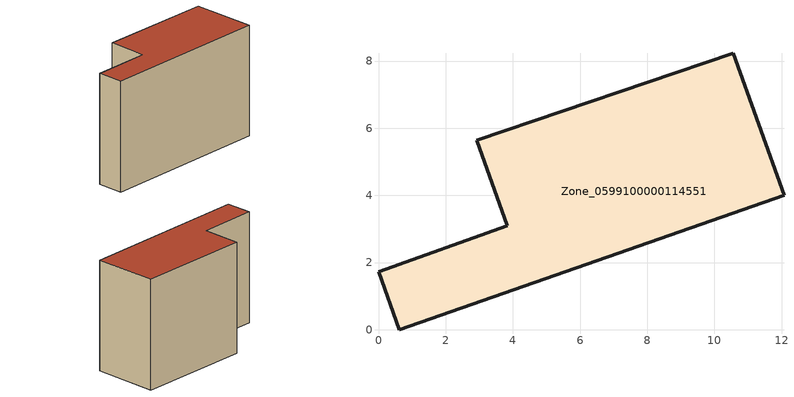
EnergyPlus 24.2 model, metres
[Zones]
Zone_0599100000114551
 floor ground (C_G): 0,1.72 3.84,3.09 2.93,5.64 10.56,8.23 12.07,4.01 0.62,0 z0
 wall outside (C_F): 3.84,3.09 0,1.72 0.62,0 12.07,4.01 10.56,8.23 2.93,5.64 3.84,3.09 z0:7.84
 roof outside (C_R): 10.56,8.23 2.93,5.64 3.84,3.09 0,1.72 0.62,0 12.07,4.01 z7.84
[BUILDING]
Pand.0599100000114551: North Axis=0; Terrain=City; Loads Convergence Tolerance Value=0.04; Temperature Convergence Tolerance Value=0.4; Solar Distribution=FullExterior; Maximum Number of Warmup Days=25; Minimum Number of Warmup Days=1
[Site:Location]
Rotterdam.The.Hague.AP_ZH_NLD Design_Conditions: Latitude=51.96; Longitude=4.45; Time Zone=1; Elevation=-4.5
[SITE:GROUNDTEMPERATURE:BUILDINGSURFACE]
18, 18, 18, 18, 18, 18, 18, 18, 18, 18, 18, 18
[MATERIAL] Thermal Absorptance=0.9; Solar Absorptance=0.7; Visible Absorptance=0.7
Name | Roughness | Thickness | Conductivity | Density | Specific Heat
G.TI.1946 | MediumSmooth | 0.15 | 1 | 540 | 1210
F.TI.1946 | Rough | 0.3 | 0.857143 | 1920 | 840
R.TI.1946 | MediumRough | 0.2 | 0.1 | 1500 | 1000
[CONSTRUCTION]
C_G: G.TI.1946
C_F: F.TI.1946
C_R: R.TI.1946
[ZONE]
Zone_0599100000114551: Type=1; Multiplier=1; Ceiling Height=Autocalculate; Volume=Autocalculate; Floor Area=autocalculate; Part of Total Floor Area=Yes
[ZONEINFILTRATION:DESIGNFLOWRATE]
Infil_Zone_0599100000114551: Zone or ZoneList or Space or SpaceList=Zone_0599100000114551; Schedule=AlwaysOn; Design Flow Rate Calculation Method=Flow/Area; Flow Rate per Floor Area=0.003; Constant Term Coefficient=1; Temperature Term Coefficient=0; Velocity Term Coefficient=0; Velocity Squared Term Coefficient=0
[HVACTEMPLATE:ZONE:IDEALLOADSAIRSYSTEM]
Zone_0599100000114551: Maximum Heating Supply Air Temperature=50; Minimum Cooling Supply Air Temperature=13; Maximum Heating Supply Air Humidity Ratio=0.0156; Minimum Cooling Supply Air Humidity Ratio=0.0077; Heating Limit=NoLimit; Cooling Limit=NoLimit; Dehumidification Control Type=ConstantSensibleHeatRatio; Cooling Sensible Heat Ratio=0.7; Dehumidification Setpoint=60; Humidification Control Type=None; Humidification Setpoint=30; Outdoor Air Method=None; Outdoor Air Flow Rate per Person=0.00944; Outdoor Air Flow Rate per Zone Floor Area=0; Outdoor Air Flow Rate per Zone=0; Demand Controlled Ventilation Type=None; Outdoor Air Economizer Type=NoEconomizer; Heat Recovery Type=None; Sensible Heat Recovery Effectiveness=0.7; Latent Heat Recovery Effectiveness=0.65
[ZONECONTROL:THERMOSTAT]
ThermostatControl_Zone_0599100000114551: Zone or ZoneList=Zone_0599100000114551; Control Type Schedule=DualSetpointControlType; Control 1=Thermostat_Zone_0599100000114551; Temperature Difference Between Cutout And Setpoint=0
[THERMOSTATSETPOINT:DUALSETPOINT]
Thermostat_Zone_0599100000114551: Heating Setpoint Temperature Schedule=HeatingSetpoint_Zone_0599100000114551; Cooling Setpoint Temperature Schedule=CoolingSetpoint_Zone_0599100000114551
[SCHEDULE:COMPACT]
HeatingSetpoint_Zone_0599100000114551: Through: 12/31, For: AllDays, Until: 24:00, 21
CoolingSetpoint_Zone_0599100000114551: Through: 12/31, For: AllDays, Until: 24:00, 24
DualSetpointControlType: Through: 12/31, For: AllDays, Until: 24:00, 4
AlwaysOn: Through: 12/31, For: AllDays, Until: 24:00, 1
